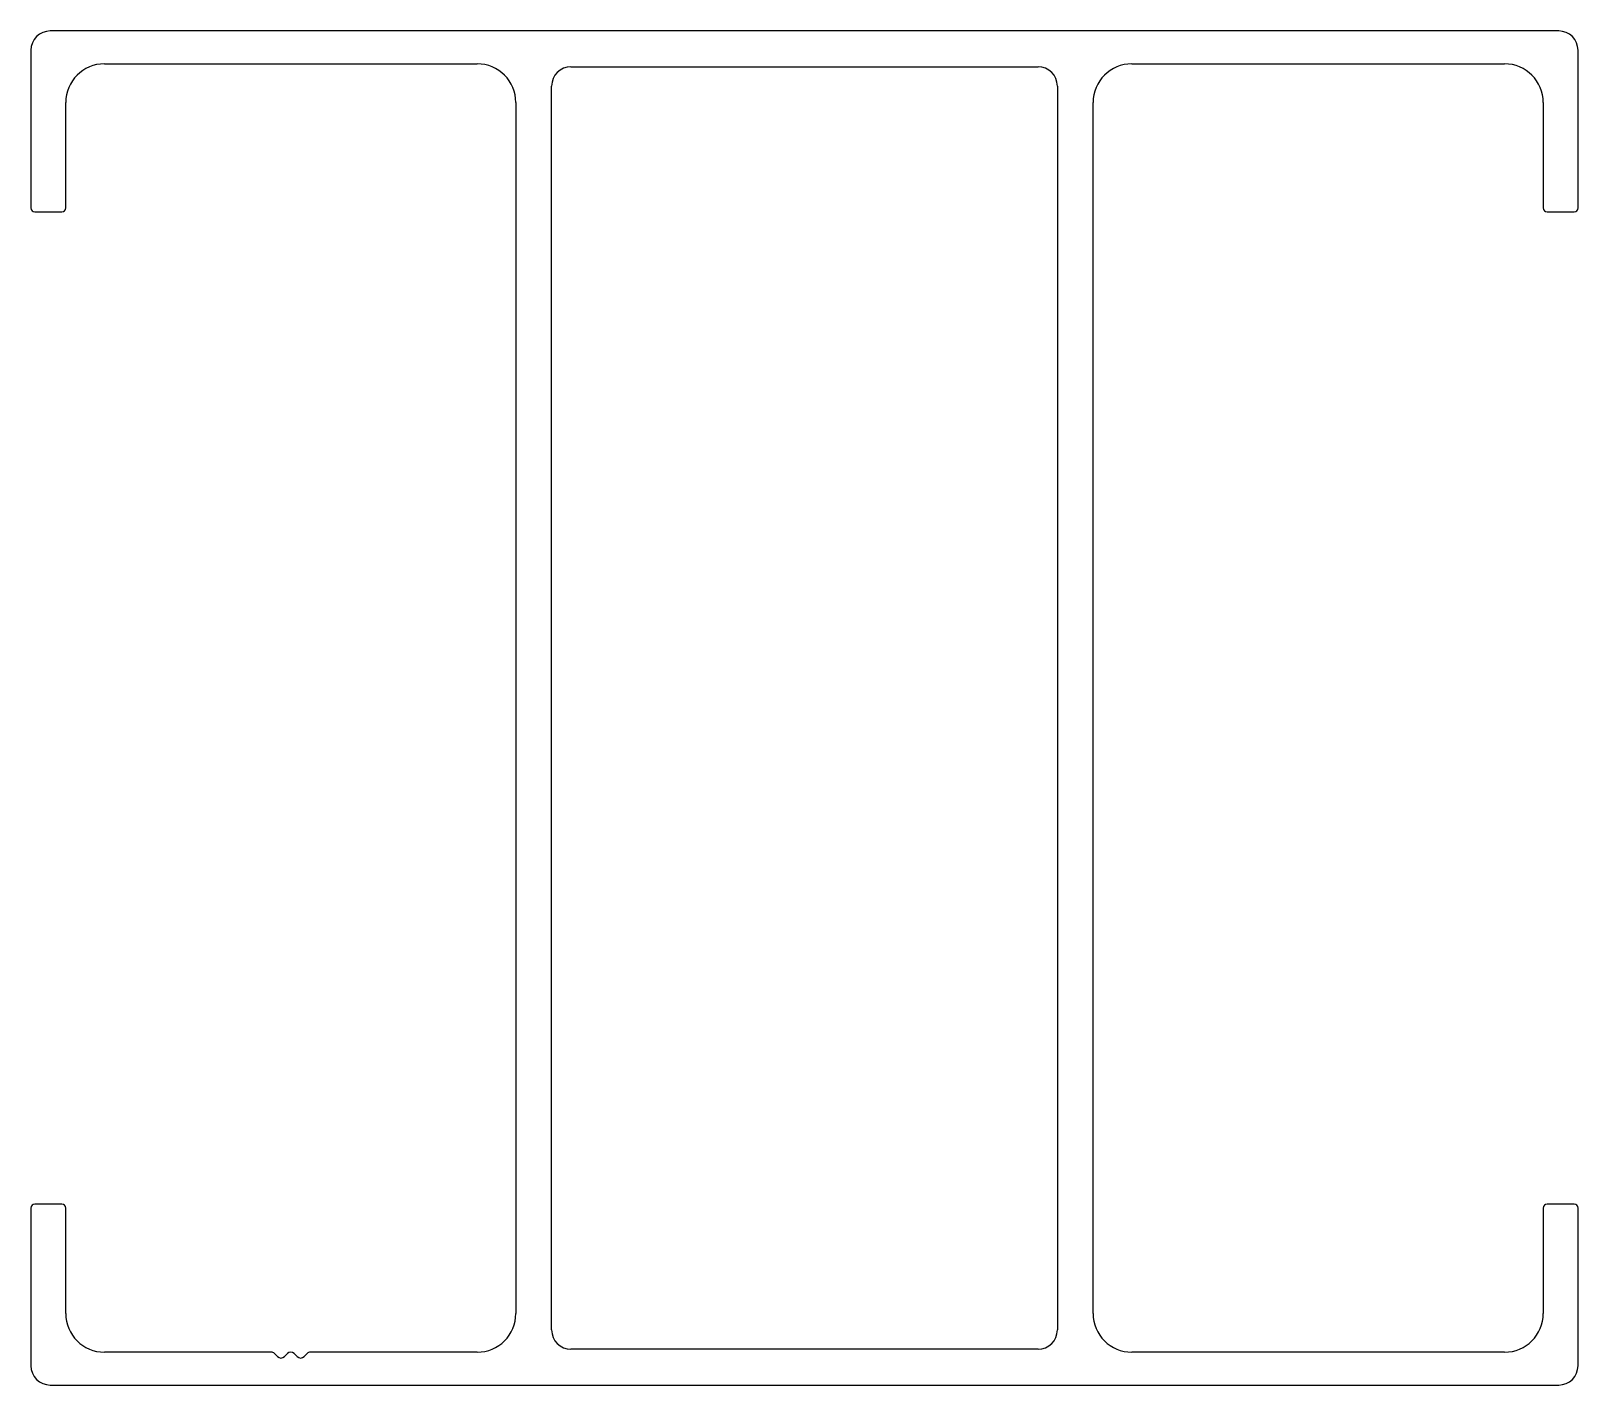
# Model space of a CAD drawing. Extents: x 1103.6 to 1183.6, y 647.7 to 717.7.
import ezdxf

# ---------------------------------------------------------------- set-up
doc = ezdxf.new("R2010")
doc.units = 0
doc.layers.get('0').update_dxf_attribs({"linetype": 'CONTINUOUS'})

msp = doc.modelspace()

# ---------------------------------------------------------------- linework, layer by layer
for p, q in [((1182.623, 717.747), (1104.623, 717.747)), ((1103.623, 716.747), (1103.623, 708.597)), ((1107.423, 716.047), (1126.698, 716.047)), ((1160.548, 716.047), (1179.823, 716.047)), ((1183.623, 708.597), (1183.623, 716.747)), ((1131.548, 715.897), (1155.698, 715.897)), ((1130.548, 650.597), (1130.548, 714.897)), ((1156.698, 714.897), (1156.698, 650.597)), ((1105.423, 708.597), (1105.423, 714.047)), ((1128.698, 714.047), (1128.698, 651.447)), ((1158.548, 651.447), (1158.548, 714.047)), ((1181.823, 714.047), (1181.823, 708.597)), ((1103.823, 708.397), (1105.223, 708.397)), ((1182.023, 708.397), (1183.423, 708.397)), ((1103.623, 656.897), (1103.623, 648.747)), ((1105.223, 657.097), (1103.823, 657.097)), ((1105.423, 651.447), (1105.423, 656.897)), ((1181.823, 656.897), (1181.823, 651.447)), ((1183.423, 657.097), (1182.023, 657.097)), ((1183.623, 648.747), (1183.623, 656.897)), ((1116.042, 649.447), (1107.423, 649.447)), ((1116.375, 649.218), (1116.219, 649.374)), ((1116.884, 649.374), (1116.728, 649.218)), ((1117.393, 649.218), (1117.237, 649.374)), ((1117.902, 649.374), (1117.747, 649.218)), ((1126.698, 649.447), (1118.079, 649.447)), ((1155.698, 649.597), (1131.548, 649.597)), ((1179.823, 649.447), (1160.548, 649.447)), ((1104.623, 647.747), (1182.623, 647.747))]:
    msp.add_line(p, q)
for centre, radius, start, end in [((1104.623, 716.747), 1, 90, 180), ((1182.623, 716.747), 1, 0, 90), ((1107.423, 714.047), 2, 90, 180), ((1126.698, 714.047), 2, 0, 90), ((1160.548, 714.047), 2, 90, 180), ((1179.823, 714.047), 2, 0, 90), ((1131.548, 714.897), 1, 90, 180), ((1155.698, 714.897), 1, 0, 90), ((1103.823, 708.597), 0.2, 180, 270), ((1105.223, 708.597), 0.2, 270, 0), ((1182.023, 708.597), 0.2, 180, 270), ((1183.423, 708.597), 0.2, 270, 360), ((1103.823, 656.897), 0.2, 90, 180), ((1105.223, 656.897), 0.2, 0, 90), ((1182.023, 656.897), 0.2, 90, 180), ((1183.423, 656.897), 0.2, 0, 90), ((1107.423, 651.447), 2, 180, 270), ((1126.698, 651.447), 2, 270, 0), ((1160.548, 651.447), 2, 180, 270), ((1179.823, 651.447), 2, 270, 0), ((1131.548, 650.597), 1, 180, 270), ((1155.698, 650.597), 1, 270, 0), ((1116.042, 649.197), 0.25, 45, 90), ((1116.552, 649.395), 0.25, 225, 315), ((1117.061, 649.197), 0.25, 45, 135), ((1117.57, 649.395), 0.25, 225, 315), ((1118.079, 649.197), 0.25, 90, 135), ((1104.623, 648.747), 1, 180, 270), ((1182.623, 648.747), 1, 270, 360)]:
    msp.add_arc(centre, radius, start, end)

doc.saveas('drawing.dxf')
